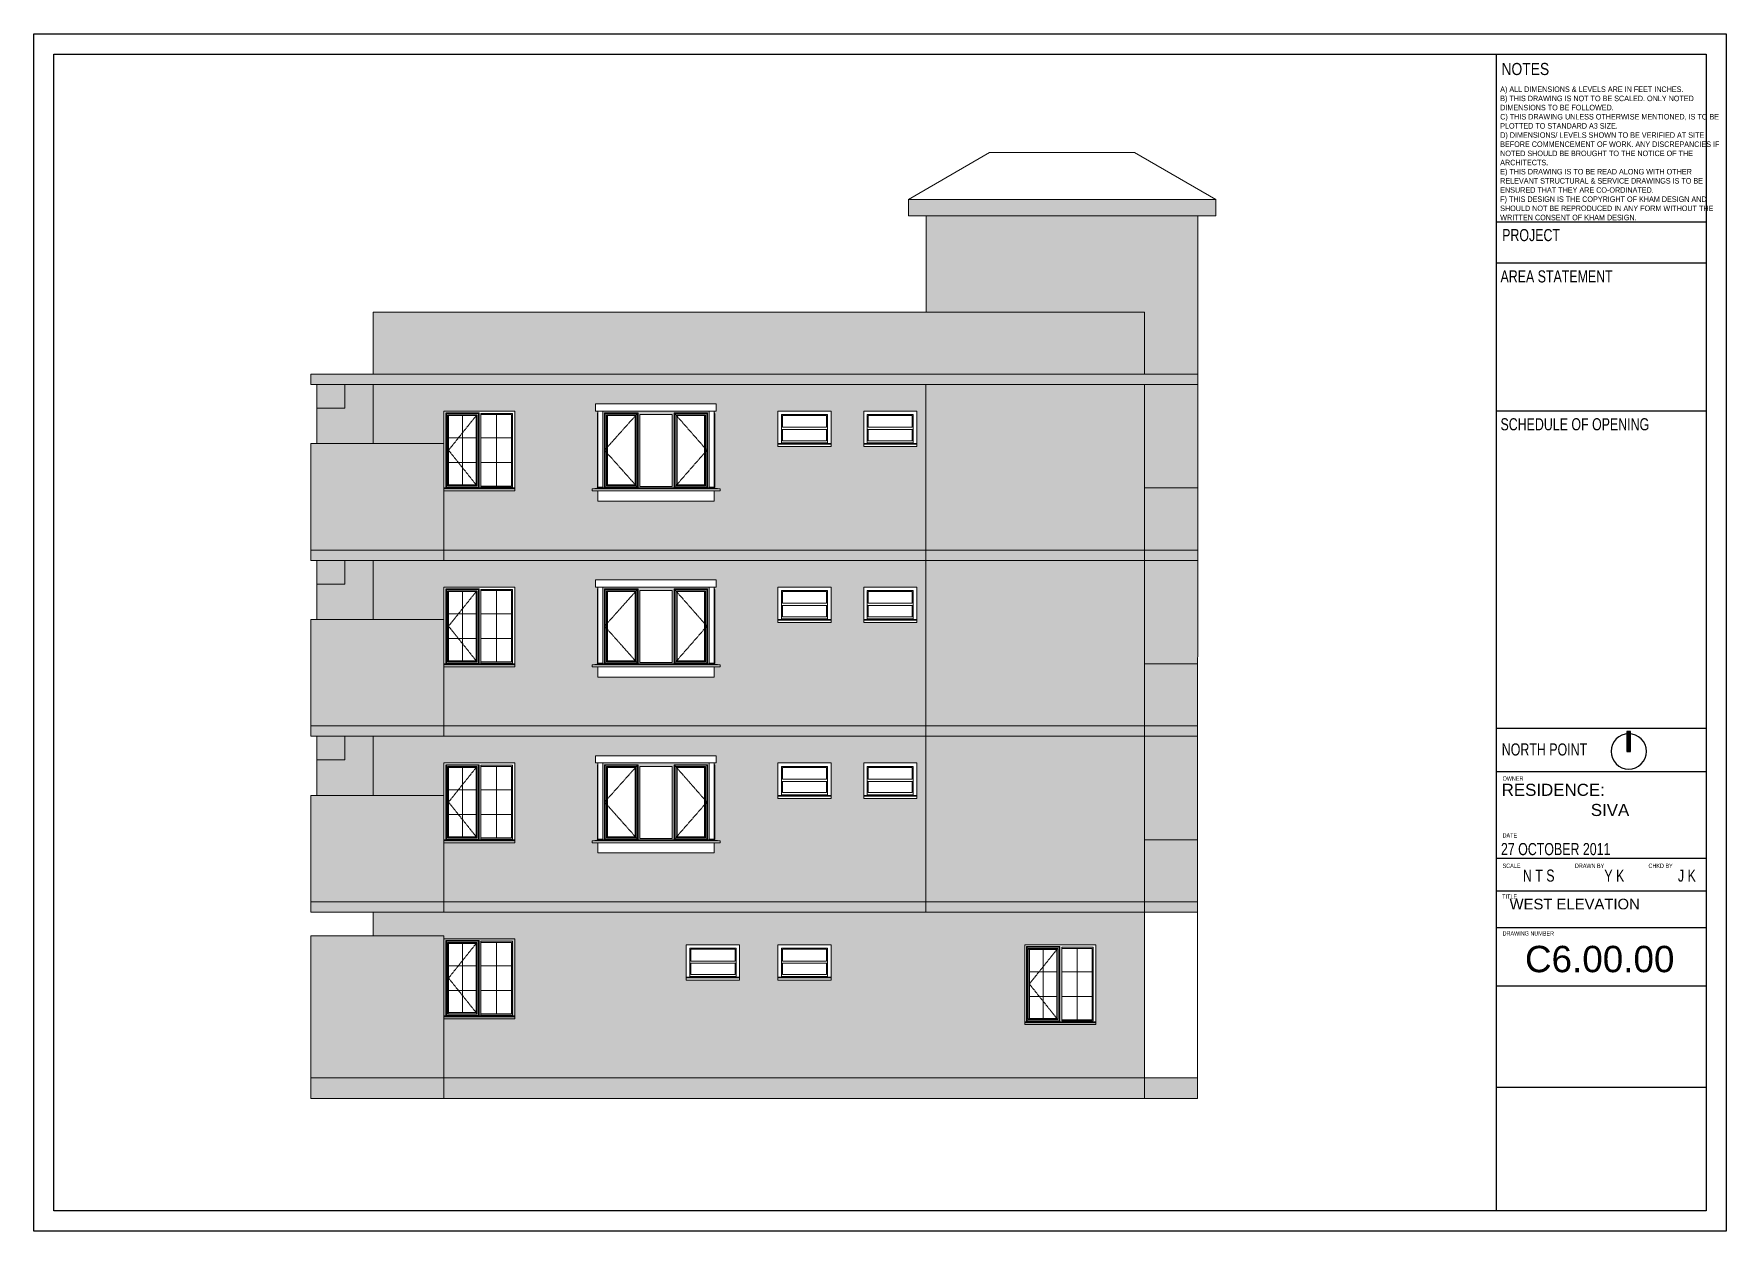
# Model space of a CAD drawing. Header units: inches. Extents: x 13884 to 18519, y 5853 to 8310.
# Drawn here: x 17374 to 18519, y 6676 to 7486 of the extents above; entities that cross this region are included whole.
import ezdxf

# ---------------------------------------------------------------- set-up
doc = ezdxf.new("R2010")
doc.units = ezdxf.units.IN
doc.header["$LTSCALE"] = 0.5
doc.header["$MEASUREMENT"] = 0
doc.linetypes.add('Centre', pattern=[1.25, 0.25, -0.1875, 0.625, -0.1875])
doc.layers.add('A- Template', color=7, linetype='Continuous')
doc.layers.add('Template', color=7, linetype='Continuous')
for name, color, linetype, lineweight in [('A-FLOROTM', 6, 'Continuous', 9), ('A-GLAZIDM', 6, 'Continuous', 9), ('A-ROOFOTM', 4, 'Continuous', 9), ('A-WALL', 2, 'Continuous', 9)]:
    doc.layers.add(name, color=color, linetype=linetype, lineweight=lineweight)
doc.styles.add('alpha', font='swisscl.ttf')
pattern_1 = [(37.5, (0, 0), (-0.1259867, 3.85364754), [0, -3.04, 0, -3.4, 0, -3.25]), (7.5, (0, 0), (3.5395534, 5.6442921), [0, -1.64, 0, -2.74, 0, -1.05]), (327.5, (-2.46, 0), (6.2282837, 0.0113181), [0, -1, 0, -3.6, 0, -4.7]), (317.5, (-2.46, 0), (6.0122532, 1.7553511), [0, -0.5, 0, -2.36, 0, -2.7])]

# ---------------------------------------------------------------- blocks, each defined once
blk = doc.blocks.new('1')
at = {"layer": 'A-GLAZIDM', "color": 7}
for p, q in [((16.4, 468.6), (47.7, 468.6)), ((16.4, 449.5), (16.4, 468.6)), ((47.7, 458.5), (16.4, 458.5)), ((17.1, 468), (17.1, 460)), ((47, 468), (17.1, 468)), ((17.1, 460), (47, 460)), ((17.1, 458.5), (17.1, 450.9)), ((47, 460), (47, 468)), ((47, 450.9), (47, 458.5)), ((47.7, 468.6), (47.7, 449.5)), ((14.1, 449), (50.1, 449)), ((50.1, 449), (14.1, 449)), ((14.1, 448.5), (14.1, 448.8)), ((50.1, 448.8), (14.1, 448.8)), ((14.1, 447), (14.1, 448.5)), ((50.1, 448.5), (14.1, 448.5)), ((50.1, 447), (14.1, 447)), ((47.7, 449.5), (16.4, 449.5)), ((17.1, 450.9), (47, 450.9)), ((50.1, 448.8), (50.1, 448.5)), ((50.1, 448.5), (50.1, 447))]:
    blk.add_line(p, q, dxfattribs=at)
at = {"layer": 'A-WALL', "color": 7}
for p, q in [((14.1, 448.8), (14.1, 471)), ((14.1, 471), (50.1, 471)), ((50.1, 471), (50.1, 448.8))]:
    blk.add_line(p, q, dxfattribs=at)
blk = doc.blocks.new('2')
at = {"layer": 'A-GLAZIDM', "color": 7}
for p, q in [((74.4, 468.6), (105.7, 468.6)), ((74.4, 449.5), (74.4, 468.6)), ((105.7, 458.5), (74.4, 458.5)), ((75.1, 468), (75.1, 460)), ((105, 468), (75.1, 468)), ((75.1, 460), (105, 460)), ((75.1, 458.5), (75.1, 450.9)), ((105, 460), (105, 468)), ((105, 450.9), (105, 458.5)), ((105.7, 468.6), (105.7, 449.5)), ((72.1, 449), (108.1, 449)), ((108.1, 449), (72.1, 449)), ((72.1, 448.5), (72.1, 448.8)), ((108.1, 448.8), (72.1, 448.8)), ((72.1, 447), (72.1, 448.5)), ((108.1, 448.5), (72.1, 448.5)), ((108.1, 447), (72.1, 447)), ((105.7, 449.5), (74.4, 449.5)), ((75.1, 450.9), (105, 450.9)), ((108.1, 448.8), (108.1, 448.5)), ((108.1, 448.5), (108.1, 447))]:
    blk.add_line(p, q, dxfattribs=at)
at = {"layer": 'A-WALL', "color": 7}
for p, q in [((72.1, 448.8), (72.1, 471)), ((72.1, 471), (108.1, 471)), ((108.1, 471), (108.1, 448.8))]:
    blk.add_line(p, q, dxfattribs=at)
blk = doc.blocks.new('3')
at = {"layer": 'A-GLAZIDM', "color": 7}
for p, q in [((182.3, 52.1), (182.3, 102.8)), ((182.7, 102.4), (182.3, 102.8)), ((182.3, 102.8), (204.9, 102.8)), ((182.7, 52.5), (182.7, 102.4)), ((204.5, 102.4), (182.7, 102.4)), ((184.2, 100.9), (183.5, 101.5)), ((183.5, 101.5), (183.5, 53.4)), ((203.6, 101.5), (183.5, 101.5)), ((184.2, 100.9), (184.2, 54.1)), ((202.9, 100.9), (184.2, 100.9)), ((193.6, 54.1), (193.6, 100.9)), ((203.6, 101.5), (202.9, 100.9)), ((202.9, 54.1), (202.9, 100.9)), ((203.6, 53.4), (203.6, 101.5)), ((204.9, 102.8), (204.5, 102.4)), ((204.5, 102.4), (204.5, 52.5)), ((204.9, 102.8), (204.9, 52.1)), ((206.1, 52.5), (206.1, 102.4)), ((206.1, 102.4), (227.5, 102.4)), ((206.1, 101.6), (206.1, 102.4)), ((227.5, 102.4), (206.1, 102.4)), ((226.7, 101.6), (206.1, 101.6)), ((216.6, 53.3), (216.6, 101.6)), ((226.7, 101.6), (226.7, 53.3)), ((227.5, 102.4), (227.5, 52.5)), ((227.5, 52.5), (227.5, 102.4)), ((184.2, 85.8), (202.9, 85.8)), ((206.1, 85.8), (226.7, 85.8)), ((184.2, 69.1), (202.9, 69.1)), ((206.1, 69.1), (226.7, 69.1)), ((181.1, 52), (229.1, 52)), ((229.1, 52), (181.1, 52)), ((229.1, 51.8), (181.1, 51.8)), ((181.1, 51.3), (181.1, 51.6)), ((181.1, 50), (181.1, 51.3)), ((229.1, 51.3), (181.1, 51.3)), ((229.1, 50), (181.1, 50)), ((182.7, 52.5), (182.3, 52.1)), ((204.9, 52.1), (182.3, 52.1)), ((204.5, 52.5), (182.7, 52.5)), ((184.2, 54.1), (183.5, 53.4)), ((183.5, 53.4), (203.6, 53.4)), ((184.2, 54.1), (202.9, 54.1)), ((202.9, 54.1), (203.6, 53.4)), ((204.5, 52.5), (204.9, 52.1)), ((226.7, 53.3), (206.1, 53.3)), ((206.1, 53.3), (206.1, 52.5)), ((227.5, 52.5), (206.1, 52.5)), ((206.1, 52.5), (227.5, 52.5)), ((229.1, 51.6), (229.1, 51.3)), ((229.1, 51.3), (229.1, 50))]:
    blk.add_line(p, q, dxfattribs=at)
at = {"layer": 'A-GLAZIDM', "color": 7, "linetype": 'Centre'}
for p in [(202.9, 100.9), (202.9, 54.1)]:
    blk.add_line(p, (184.2, 77.5), dxfattribs=at)
at = {"layer": 'A-WALL', "color": 7}
for p, q in [((181.1, 51.6), (181.1, 104)), ((181.1, 104), (229.1, 104)), ((229.1, 104), (229.1, 51.6))]:
    blk.add_line(p, q, dxfattribs=at)
blk = doc.blocks.new('WINDOW')
at = {"layer": 'A-GLAZIDM', "color": 7}
for p, q in [((-5122.5, 469.9), (-5040.8, 469.9)), ((-5122.5, 469.9), (-5122.5, 465)), ((-5040.8, 465), (-5040.8, 469.9)), ((-5040.8, 465), (-5122.5, 465)), ((-5121.1, 463.8), (-5121.3, 463.4)), ((-5121.3, 463.4), (-5121.3, 413.5)), ((-5121.1, 463.8), (-5121.1, 413.1)), ((-5120.9, 463.8), (-5121.1, 463.8)), ((-5120.9, 465), (-5120.9, 413.5)), ((-5117.6, 465), (-5117.6, 413.5)), ((-5117.6, 413.5), (-5117.6, 465)), ((-5093.8, 463.8), (-5116.4, 463.8)), ((-5116.4, 463.8), (-5116, 463.4)), ((-5116.4, 463.8), (-5116.4, 413.1)), ((-5116, 463.4), (-5094.2, 463.4)), ((-5116, 413.5), (-5116, 463.4)), ((-5095.1, 462.5), (-5115.2, 462.5)), ((-5115.2, 462.5), (-5114.5, 461.9)), ((-5115.2, 462.5), (-5115.2, 414.4)), ((-5114.5, 461.9), (-5095.8, 461.9)), ((-5114.5, 415.1), (-5114.5, 461.9)), ((-5095.1, 462.5), (-5095.8, 461.9)), ((-5095.8, 461.9), (-5095.8, 415.1)), ((-5095.1, 414.4), (-5095.1, 462.5)), ((-5093.8, 463.8), (-5094.2, 463.4)), ((-5094.2, 463.4), (-5094.2, 413.5)), ((-5093.8, 413.1), (-5093.8, 463.8)), ((-5092.6, 414), (-5092.6, 462.6)), ((-5092.6, 462.6), (-5070.6, 462.6)), ((-5070.6, 462.6), (-5070.6, 414)), ((-5069.4, 413.1), (-5069.4, 463.8)), ((-5069, 463.4), (-5069.4, 463.8)), ((-5069.4, 463.8), (-5046.8, 463.8)), ((-5069, 413.5), (-5069, 463.4)), ((-5047.2, 463.4), (-5069, 463.4)), ((-5067.4, 461.9), (-5068.1, 462.5)), ((-5068.1, 462.5), (-5068.1, 414.4)), ((-5048.1, 462.5), (-5068.1, 462.5)), ((-5067.4, 461.9), (-5067.4, 415.1)), ((-5048.8, 461.9), (-5067.4, 461.9)), ((-5048.1, 462.5), (-5048.8, 461.9)), ((-5048.8, 415.1), (-5048.8, 461.9)), ((-5048.1, 414.4), (-5048.1, 462.5)), ((-5046.8, 463.8), (-5047.2, 463.4)), ((-5047.2, 463.4), (-5047.2, 413.5)), ((-5046.8, 463.8), (-5046.8, 413.1)), ((-5045.6, 413.5), (-5045.6, 465)), ((-5045.6, 413.5), (-5045.6, 465)), ((-5042.3, 465), (-5042.3, 413.5)), ((-5042.1, 463.8), (-5042.3, 463.8)), ((-5042.1, 413.1), (-5042.1, 463.8)), ((-5041.9, 463.4), (-5042.1, 463.8)), ((-5041.9, 413.5), (-5041.9, 463.4)), ((-5121.5, 412.8), (-5124.9, 412.3)), ((-5124.9, 412.3), (-5038.3, 412.3)), ((-5124.9, 412.3), (-5124.9, 411)), ((-5120.9, 413), (-5121.5, 413)), ((-5121.5, 413), (-5041.8, 413)), ((-5121.5, 413), (-5121.5, 412.8)), ((-5121.5, 412.8), (-5041.8, 412.8)), ((-5121.3, 413.5), (-5121.1, 413.1)), ((-5121.1, 413.1), (-5120.9, 413.1)), ((-5120.9, 413.5), (-5117.6, 413.5)), ((-5120.9, 413.5), (-5120.9, 413)), ((-5117.6, 413.5), (-5120.9, 413.5)), ((-5120.9, 413), (-5042.3, 413)), ((-5116.4, 413.1), (-5116, 413.5)), ((-5116.4, 413.1), (-5093.8, 413.1)), ((-5094.2, 413.5), (-5116, 413.5)), ((-5115.2, 414.4), (-5114.5, 415.1)), ((-5095.1, 414.4), (-5115.2, 414.4)), ((-5095.8, 415.1), (-5114.5, 415.1)), ((-5095.8, 415.1), (-5095.1, 414.4)), ((-5094.2, 413.5), (-5093.8, 413.1)), ((-5070.6, 414), (-5092.6, 414)), ((-5069, 413.5), (-5069.4, 413.1)), ((-5046.8, 413.1), (-5069.4, 413.1)), ((-5047.2, 413.5), (-5069, 413.5)), ((-5067.4, 415.1), (-5068.1, 414.4)), ((-5068.1, 414.4), (-5048.1, 414.4)), ((-5067.4, 415.1), (-5048.8, 415.1)), ((-5048.8, 415.1), (-5048.1, 414.4)), ((-5047.2, 413.5), (-5046.8, 413.1)), ((-5045.6, 413.5), (-5042.3, 413.5)), ((-5042.3, 413.5), (-5045.6, 413.5)), ((-5042.3, 413.5), (-5042.3, 413)), ((-5042.1, 413.1), (-5042.3, 413.1)), ((-5042.3, 413), (-5041.8, 413)), ((-5041.9, 413.5), (-5042.1, 413.1)), ((-5041.8, 413), (-5041.8, 412.8)), ((-5041.8, 412.8), (-5038.3, 412.3)), ((-5038.3, 412.3), (-5038.3, 411)), ((-5038.3, 411), (-5124.9, 411)), ((-5120.9, 411), (-5120.9, 404.1)), ((-5042.3, 404.1), (-5120.9, 404.1)), ((-5042.3, 404.1), (-5042.3, 411))]:
    blk.add_line(p, q, dxfattribs=at)
at = {"layer": 'A-GLAZIDM', "color": 7, "linetype": 'Centre'}
for p, q in [((-5093.8, 463.8), (-5116.4, 438.5)), ((-5069.4, 463.8), (-5047.2, 438.5)), ((-5116.4, 438.5), (-5093.8, 413.1)), ((-5047.2, 438.5), (-5069.4, 413.1))]:
    blk.add_line(p, q, dxfattribs=at)
blk = doc.blocks.new('WINDOW2')
at = {"layer": 'A-GLAZIDM', "color": 7}
for p, q in [((-5223.9, 413.1), (-5223.9, 463.8)), ((-5223.5, 463.4), (-5223.9, 463.8)), ((-5223.9, 463.8), (-5201.3, 463.8)), ((-5223.5, 413.5), (-5223.5, 463.4)), ((-5201.7, 463.4), (-5223.5, 463.4)), ((-5222, 461.9), (-5222.7, 462.5)), ((-5222.7, 462.5), (-5222.7, 414.4)), ((-5202.6, 462.5), (-5222.7, 462.5)), ((-5222, 461.9), (-5222, 415.1)), ((-5203.3, 461.9), (-5222, 461.9)), ((-5212.6, 415.1), (-5212.6, 461.9)), ((-5202.6, 462.5), (-5203.3, 461.9)), ((-5203.3, 415.1), (-5203.3, 461.9)), ((-5202.6, 414.4), (-5202.6, 462.5)), ((-5201.3, 463.8), (-5201.7, 463.4)), ((-5201.7, 463.4), (-5201.7, 413.5)), ((-5201.3, 463.8), (-5201.3, 413.1)), ((-5200.1, 413.5), (-5200.1, 463.4)), ((-5200.1, 463.4), (-5178.7, 463.4)), ((-5200.1, 462.6), (-5200.1, 463.4)), ((-5178.7, 463.4), (-5200.1, 463.4)), ((-5179.5, 462.6), (-5200.1, 462.6)), ((-5189.6, 414.3), (-5189.6, 462.6)), ((-5179.5, 462.6), (-5179.5, 414.3)), ((-5178.7, 463.4), (-5178.7, 413.5)), ((-5178.7, 413.5), (-5178.7, 463.4)), ((-5222, 446.8), (-5203.3, 446.8)), ((-5200.1, 446.8), (-5179.5, 446.8)), ((-5222, 430.1), (-5203.3, 430.1)), ((-5200.1, 430.1), (-5179.5, 430.1)), ((-5225.1, 413), (-5177.1, 413)), ((-5177.1, 413), (-5225.1, 413)), ((-5177.1, 412.8), (-5225.1, 412.8)), ((-5177.1, 412.3), (-5225.1, 412.3)), ((-5223.5, 413.5), (-5223.9, 413.1)), ((-5201.3, 413.1), (-5223.9, 413.1)), ((-5201.7, 413.5), (-5223.5, 413.5)), ((-5222, 415.1), (-5222.7, 414.4)), ((-5222.7, 414.4), (-5202.6, 414.4)), ((-5222, 415.1), (-5203.3, 415.1)), ((-5203.3, 415.1), (-5202.6, 414.4)), ((-5201.7, 413.5), (-5201.3, 413.1)), ((-5179.5, 414.3), (-5200.1, 414.3)), ((-5200.1, 414.3), (-5200.1, 413.5)), ((-5178.7, 413.5), (-5200.1, 413.5)), ((-5200.1, 413.5), (-5178.7, 413.5)), ((-5177.1, 412.6), (-5177.1, 412.3)), ((-5177.1, 412.3), (-5177.1, 411)), ((-5177.1, 411), (-5225.1, 411))]:
    blk.add_line(p, q, dxfattribs=at)
at = {"layer": 'A-GLAZIDM', "color": 7, "linetype": 'Centre'}
for p in [(-5203.3, 461.9), (-5203.3, 415.1)]:
    blk.add_line(p, (-5222, 438.5), dxfattribs=at)
at = {"layer": 'A-WALL', "color": 7}
for p, q in [((-5225.1, 465), (-5177.1, 465)), ((-5177.1, 465), (-5177.1, 412.6))]:
    blk.add_line(p, q, dxfattribs=at)
blk = doc.blocks.new('A3 Paper')
at = {"layer": 'Template', "color": 116}
for points in [[(44545, -27531), (69442, -27531), (69442, -45138), (44545, -45138)], [(69146, -44841), (44841, -44841), (44841, -27828), (69146, -27828)]]:
    blk.add_lwpolyline(points, close=True, dxfattribs=at)
blk = doc.blocks.new('North Point')
at = {"layer": 'A- Template'}
blk.add_lwpolyline([(-0.1, 1.6), (18.2, 1.6), (18.2, -1.8), (-0.1, -1.8)], close=True, dxfattribs=at)
blk.add_circle((0, 0), 16.1, dxfattribs=at)
blk.add_solid([(-0.1, 1.6), (18.2, 1.6), (-0.1, -1.8), (18.2, -1.8)], dxfattribs=at)

msp = doc.modelspace()

# ---------------------------------------------------------------- hatches: boundary and pattern name
h = msp.add_hatch(color=250)
h.dxf.hatch_style = 1
h.paths.add_polyline_path([(18173.43514, 7374.18266), (17965.43514, 7374.18266), (17965.43514, 7362.9984), (18173.43514, 7362.9984)])
h.paths.add_polyline_path([(18125.18514, 7297.9984), (17603.18514, 7297.9984), (17603.18514, 7255.9984), (18125.18514, 7255.9984)])
h = msp.add_hatch()
h.set_pattern_fill('AR-SAND', color=250, scale=2)
h.set_pattern_definition(pattern_1)
h.paths.add_polyline_path([(18161.43183, 7362.9984), (17977.43514, 7362.9984), (17977.43514, 7297.9984), (18125.18514, 7297.9984), (18125.18514, 7255.9984), (18161.38762, 7255.9984)])
h = msp.add_hatch(color=250)
h.dxf.hatch_style = 1
h.paths.add_polyline_path([(18161.38762, 7255.9984), (17561.18514, 7255.9984), (17561.18514, 7248.9984), (18161.38473, 7248.9984)])
h.paths.add_polyline_path([(17584.18514, 7248.9984), (17565.18514, 7248.9984), (17565.18514, 7232.9984), (17584.18514, 7232.9984)])
h.paths.add_polyline_path([(17651.18514, 7208.9984), (17561.18514, 7208.9984), (17561.18514, 7136.9984), (17651.18514, 7136.9984)])
h.paths.add_polyline_path([(18161.3558, 7178.9984), (18125.18514, 7178.9984), (18125.18514, 7136.9984), (18161.33845, 7136.9984)])
h = msp.add_hatch()
h.set_pattern_fill('AR-SAND', color=250, scale=2)
h.set_pattern_definition(pattern_1)
h.paths.add_polyline_path([(17603.18514, 7248.9984), (17584.18514, 7248.9984), (17584.18514, 7232.9984), (17565.18514, 7232.9984), (17565.18514, 7208.9984), (17603.18514, 7208.9984)])
h.paths.add_polyline_path([(17651.18514, 7230.9984), (17699.18514, 7230.9984), (17699.18514, 7178.55216), (17699.18514, 7178.32945), (17699.18514, 7176.9984), (17651.18514, 7176.9984), (17651.18514, 7136.9984), (17977.18514, 7136.9984), (17977.18514, 7248.9984), (17603.18514, 7248.9984), (17603.18514, 7208.9984), (17651.18514, 7208.9984)])
h.paths.add_polyline_path([(17833.95286, 7179.00627), (17834.12972, 7178.9908), (17834.13801, 7179.00627)], flags=16)
h.paths.add_polyline_path([(17782.0637, 7229.3412), (17782.0637, 7179.56111), (17782.48829, 7179.08501), (17782.48829, 7229.81729)], flags=16)
h.paths.add_polyline_path([(17754.82687, 7178.76001), (17755.19012, 7178.76001), (17755.19012, 7178.98638), (17754.82687, 7178.9546)], flags=16)
h.paths.add_polyline_path([(17753.84262, 7230.9984), (17753.84262, 7235.91966), (17835.52766, 7235.91966), (17835.52766, 7230.9984), (17833.95286, 7230.9984), (17833.95286, 7179.47871), (17830.68514, 7179.47871), (17830.68514, 7230.9984), (17758.68514, 7230.9984), (17758.68514, 7179.47871), (17758.68514, 7179.47871), (17755.41742, 7179.47871), (17755.41742, 7179.08501), (17755.19012, 7179.08501), (17754.96282, 7179.5096), (17754.96282, 7229.3927), (17755.19012, 7229.81729), (17755.41742, 7229.81729), (17755.41742, 7230.9984)], flags=16)
h.paths.add_polyline_path([(17751.38199, 7178.32945), (17837.98829, 7178.32945), (17837.98829, 7176.9984), (17833.95286, 7176.9984), (17833.95286, 7170.10863), (17755.41742, 7170.10863), (17755.41742, 7176.9984), (17751.38199, 7176.9984)], flags=16)
h.paths.add_polyline_path([(17759.86624, 7229.81729), (17782.48829, 7229.81729), (17782.0637, 7229.3927), (17760.29083, 7229.3927), (17760.29083, 7179.5096), (17782.0637, 7179.5096), (17782.48829, 7179.08501), (17759.86624, 7179.08501)], flags=16)
h.paths.add_polyline_path([(17761.14791, 7228.53563), (17781.20663, 7228.53563), (17781.20663, 7180.36667), (17761.14791, 7180.36667)], flags=16)
h.paths.add_polyline_path([(17761.83475, 7227.84879), (17780.51979, 7227.84879), (17780.51979, 7181.05351), (17761.83475, 7181.05351)], flags=0)
h.paths.add_polyline_path([(17783.66939, 7228.63619), (17805.70089, 7228.63619), (17805.70089, 7179.95115), (17783.66939, 7179.95115)], flags=16)
h.paths.add_polyline_path([(17806.88199, 7229.81729), (17829.50404, 7229.81729), (17829.50404, 7179.08501), (17806.88199, 7179.08501)], flags=16)
h.paths.add_polyline_path([(17806.88199, 7229.81729), (17807.25418, 7229.3927), (17807.30658, 7229.3927)], flags=16)
h.paths.add_polyline_path([(17808.16365, 7180.54714), (17808.16365, 7228.53563), (17828.22238, 7228.53563), (17828.22238, 7203.43021), (17829.07945, 7204.40796), (17829.07945, 7179.5096), (17807.30658, 7179.5096), (17806.88199, 7179.08501)], flags=16)
h.paths.add_polyline_path([(17808.85049, 7227.84879), (17827.53553, 7227.84879), (17827.53553, 7181.05351), (17828.22238, 7180.36667), (17808.16365, 7180.36667), (17808.85049, 7181.05351)], flags=16)
h.paths.add_polyline_path([(17877.18514, 7230.9984), (17913.18514, 7230.9984), (17913.18514, 7208.77783), (17913.18514, 7206.9984), (17877.18514, 7206.9984), (17877.18514, 7208.5477), (17877.18514, 7208.77783)], flags=16)
h.paths.add_polyline_path([(17877.18514, 7209.00627), (17913.18514, 7209.00627), (17913.18514, 7208.97757), (17913.18514, 7208.83127), (17877.18514, 7208.83127)], flags=0)
h.paths.add_polyline_path([(17879.54735, 7228.63619), (17910.82294, 7228.63619), (17910.82294, 7209.47871), (17879.54735, 7209.47871)], flags=0)
h.paths.add_polyline_path([(17910.15085, 7218.50627), (17910.15085, 7210.9382), (17880.21943, 7210.9382), (17880.21943, 7218.50627)], flags=0)
h.paths.add_polyline_path([(17880.21943, 7219.96576), (17880.21943, 7227.9641), (17910.15085, 7227.9641), (17910.15085, 7219.96576)], flags=0)
h.paths.add_polyline_path([(17935.18514, 7230.9984), (17971.18514, 7230.9984), (17971.18514, 7208.77783), (17971.18514, 7206.9984), (17935.18514, 7206.9984), (17935.18514, 7208.5477), (17935.18514, 7208.77783)], flags=16)
h.paths.add_polyline_path([(17935.18514, 7209.00627), (17971.18514, 7209.00627), (17971.18514, 7208.97757), (17971.18514, 7208.83127), (17935.18514, 7208.83127)], flags=0)
h.paths.add_polyline_path([(17937.54735, 7228.63619), (17968.82294, 7228.63619), (17968.82294, 7209.47871), (17937.54735, 7209.47871)], flags=0)
h.paths.add_polyline_path([(17968.15085, 7218.50627), (17968.15085, 7210.9382), (17938.21943, 7210.9382), (17938.21943, 7218.50627)], flags=0)
h.paths.add_polyline_path([(17938.21943, 7219.96576), (17938.21943, 7227.9641), (17968.15085, 7227.9641), (17968.15085, 7219.96576)], flags=0)
h.paths.add_polyline_path([(18125.18514, 7248.9984), (17977.18514, 7248.9984), (17977.18514, 7136.9984), (18125.18514, 7136.9984)])
h.paths.add_polyline_path([(18161.38473, 7248.9984), (18125.18514, 7248.9984), (18125.18514, 7178.9984), (18161.3558, 7178.9984)])
h = msp.add_hatch(color=250)
h.dxf.hatch_style = 1
h.paths.add_polyline_path([(18161.38762, 7136.9984), (17561.18514, 7136.9984), (17561.18514, 7129.9984), (18161.38473, 7129.9984)])
h.paths.add_polyline_path([(17584.18514, 7129.9984), (17565.18514, 7129.9984), (17565.18514, 7113.9984), (17584.18514, 7113.9984)])
h.paths.add_polyline_path([(17651.18514, 7089.9984), (17561.18514, 7089.9984), (17561.18514, 7017.9984), (17651.18514, 7017.9984)])
h.paths.add_polyline_path([(18161.3558, 7059.9984), (18125.18514, 7059.9984), (18125.18514, 7017.9984), (18161.33845, 7017.9984)])
h = msp.add_hatch()
h.set_pattern_fill('AR-SAND', color=250, scale=2)
h.set_pattern_definition(pattern_1)
h.paths.add_polyline_path([(17603.18514, 7129.9984), (17584.18514, 7129.9984), (17584.18514, 7113.9984), (17565.18514, 7113.9984), (17565.18514, 7089.9984), (17603.18514, 7089.9984)])
h.paths.add_polyline_path([(17651.18514, 7111.9984), (17699.18514, 7111.9984), (17699.18514, 7059.55216), (17699.18514, 7059.32945), (17699.18514, 7057.9984), (17651.18514, 7057.9984), (17651.18514, 7017.9984), (17977.18514, 7017.9984), (17977.18514, 7129.9984), (17603.18514, 7129.9984), (17603.18514, 7089.9984), (17651.18514, 7089.9984)])
h.paths.add_polyline_path([(17833.95286, 7060.00627), (17834.12972, 7059.9908), (17834.13801, 7060.00627)], flags=16)
h.paths.add_polyline_path([(17782.0637, 7110.3412), (17782.0637, 7060.56111), (17782.48829, 7060.08501), (17782.48829, 7110.81729)], flags=16)
h.paths.add_polyline_path([(17754.82687, 7059.76001), (17755.19012, 7059.76001), (17755.19012, 7059.98638), (17754.82687, 7059.9546)], flags=16)
h.paths.add_polyline_path([(17753.84262, 7111.9984), (17753.84262, 7116.91966), (17835.52766, 7116.91966), (17835.52766, 7111.9984), (17833.95286, 7111.9984), (17833.95286, 7060.47871), (17830.68514, 7060.47871), (17830.68514, 7111.9984), (17758.68514, 7111.9984), (17758.68514, 7060.47871), (17758.68514, 7060.47871), (17755.41742, 7060.47871), (17755.41742, 7060.08501), (17755.19012, 7060.08501), (17754.96282, 7060.5096), (17754.96282, 7110.3927), (17755.19012, 7110.81729), (17755.41742, 7110.81729), (17755.41742, 7111.9984)], flags=16)
h.paths.add_polyline_path([(17751.38199, 7059.32945), (17837.98829, 7059.32945), (17837.98829, 7057.9984), (17833.95286, 7057.9984), (17833.95286, 7051.10863), (17755.41742, 7051.10863), (17755.41742, 7057.9984), (17751.38199, 7057.9984)], flags=16)
h.paths.add_polyline_path([(17759.86624, 7110.81729), (17782.48829, 7110.81729), (17782.0637, 7110.3927), (17760.29083, 7110.3927), (17760.29083, 7060.5096), (17782.0637, 7060.5096), (17782.48829, 7060.08501), (17759.86624, 7060.08501)], flags=16)
h.paths.add_polyline_path([(17761.14791, 7109.53563), (17781.20663, 7109.53563), (17781.20663, 7061.36667), (17761.14791, 7061.36667)], flags=16)
h.paths.add_polyline_path([(17761.83475, 7108.84879), (17780.51979, 7108.84879), (17780.51979, 7062.05351), (17761.83475, 7062.05351)], flags=0)
h.paths.add_polyline_path([(17783.66939, 7109.63619), (17805.70089, 7109.63619), (17805.70089, 7060.95115), (17783.66939, 7060.95115)], flags=16)
h.paths.add_polyline_path([(17806.88199, 7110.81729), (17829.50404, 7110.81729), (17829.50404, 7060.08501), (17806.88199, 7060.08501)], flags=16)
h.paths.add_polyline_path([(17806.88199, 7110.81729), (17807.25418, 7110.3927), (17807.30658, 7110.3927)], flags=16)
h.paths.add_polyline_path([(17808.16365, 7061.54714), (17808.16365, 7109.53563), (17828.22238, 7109.53563), (17828.22238, 7084.43021), (17829.07945, 7085.40796), (17829.07945, 7060.5096), (17807.30658, 7060.5096), (17806.88199, 7060.08501)], flags=16)
h.paths.add_polyline_path([(17808.85049, 7108.84879), (17827.53553, 7108.84879), (17827.53553, 7062.05351), (17828.22238, 7061.36667), (17808.16365, 7061.36667), (17808.85049, 7062.05351)], flags=16)
h.paths.add_polyline_path([(17877.18514, 7111.9984), (17913.18514, 7111.9984), (17913.18514, 7089.77783), (17913.18514, 7087.9984), (17877.18514, 7087.9984), (17877.18514, 7089.5477), (17877.18514, 7089.77783)], flags=16)
h.paths.add_polyline_path([(17877.18514, 7090.00627), (17913.18514, 7090.00627), (17913.18514, 7089.97757), (17913.18514, 7089.83127), (17877.18514, 7089.83127)], flags=0)
h.paths.add_polyline_path([(17879.54735, 7109.63619), (17910.82294, 7109.63619), (17910.82294, 7090.47871), (17879.54735, 7090.47871)], flags=0)
h.paths.add_polyline_path([(17910.15085, 7099.50627), (17910.15085, 7091.9382), (17880.21943, 7091.9382), (17880.21943, 7099.50627)], flags=0)
h.paths.add_polyline_path([(17880.21943, 7100.96576), (17880.21943, 7108.9641), (17910.15085, 7108.9641), (17910.15085, 7100.96576)], flags=0)
h.paths.add_polyline_path([(17935.18514, 7111.9984), (17971.18514, 7111.9984), (17971.18514, 7089.77783), (17971.18514, 7087.9984), (17935.18514, 7087.9984), (17935.18514, 7089.5477), (17935.18514, 7089.77783)], flags=16)
h.paths.add_polyline_path([(17935.18514, 7090.00627), (17971.18514, 7090.00627), (17971.18514, 7089.97757), (17971.18514, 7089.83127), (17935.18514, 7089.83127)], flags=0)
h.paths.add_polyline_path([(17937.54735, 7109.63619), (17968.82294, 7109.63619), (17968.82294, 7090.47871), (17937.54735, 7090.47871)], flags=0)
h.paths.add_polyline_path([(17968.15085, 7099.50627), (17968.15085, 7091.9382), (17938.21943, 7091.9382), (17938.21943, 7099.50627)], flags=0)
h.paths.add_polyline_path([(17938.21943, 7100.96576), (17938.21943, 7108.9641), (17968.15085, 7108.9641), (17968.15085, 7100.96576)], flags=0)
h.paths.add_polyline_path([(18125.18514, 7129.9984), (17977.18514, 7129.9984), (17977.18514, 7017.9984), (18125.18514, 7017.9984)])
h.paths.add_polyline_path([(18161.38473, 7129.9984), (18125.18514, 7129.9984), (18125.18514, 7059.9984), (18161.3558, 7059.9984)])
h = msp.add_hatch(color=250)
h.dxf.hatch_style = 1
h.paths.add_polyline_path([(18161.38762, 7017.9984), (17561.18514, 7017.9984), (17561.18514, 7010.9984), (18161.38473, 7010.9984)])
h.paths.add_polyline_path([(17584.18514, 7010.9984), (17565.18514, 7010.9984), (17565.18514, 6994.9984), (17584.18514, 6994.9984)])
h.paths.add_polyline_path([(17651.18514, 6970.9984), (17561.18514, 6970.9984), (17561.18514, 6898.9984), (17651.18514, 6898.9984)])
h.paths.add_polyline_path([(18161.3558, 6940.9984), (18125.18514, 6940.9984), (18125.18514, 6898.9984), (18161.33845, 6898.9984)])
h = msp.add_hatch()
h.set_pattern_fill('AR-SAND', color=250, scale=2)
h.set_pattern_definition(pattern_1)
h.paths.add_polyline_path([(17603.18514, 7010.9984), (17584.18514, 7010.9984), (17584.18514, 6994.9984), (17565.18514, 6994.9984), (17565.18514, 6970.9984), (17603.18514, 6970.9984)])
h.paths.add_polyline_path([(17651.18514, 6992.9984), (17699.18514, 6992.9984), (17699.18514, 6940.55216), (17699.18514, 6940.32945), (17699.18514, 6938.9984), (17651.18514, 6938.9984), (17651.18514, 6898.9984), (17977.18514, 6898.9984), (17977.18514, 7010.9984), (17603.18514, 7010.9984), (17603.18514, 6970.9984), (17651.18514, 6970.9984)])
h.paths.add_polyline_path([(17833.95286, 6941.00627), (17834.12972, 6940.9908), (17834.13801, 6941.00627)], flags=16)
h.paths.add_polyline_path([(17782.0637, 6991.3412), (17782.0637, 6941.56111), (17782.48829, 6941.08501), (17782.48829, 6991.81729)], flags=16)
h.paths.add_polyline_path([(17754.82687, 6940.76001), (17755.19012, 6940.76001), (17755.19012, 6940.98638), (17754.82687, 6940.9546)], flags=16)
h.paths.add_polyline_path([(17753.84262, 6992.9984), (17753.84262, 6997.91966), (17835.52766, 6997.91966), (17835.52766, 6992.9984), (17833.95286, 6992.9984), (17833.95286, 6941.47871), (17830.68514, 6941.47871), (17830.68514, 6992.9984), (17758.68514, 6992.9984), (17758.68514, 6941.47871), (17758.68514, 6941.47871), (17755.41742, 6941.47871), (17755.41742, 6941.08501), (17755.19012, 6941.08501), (17754.96282, 6941.5096), (17754.96282, 6991.3927), (17755.19012, 6991.81729), (17755.41742, 6991.81729), (17755.41742, 6992.9984)], flags=16)
h.paths.add_polyline_path([(17751.38199, 6940.32945), (17837.98829, 6940.32945), (17837.98829, 6938.9984), (17833.95286, 6938.9984), (17833.95286, 6932.10863), (17755.41742, 6932.10863), (17755.41742, 6938.9984), (17751.38199, 6938.9984)], flags=16)
h.paths.add_polyline_path([(17759.86624, 6991.81729), (17782.48829, 6991.81729), (17782.0637, 6991.3927), (17760.29083, 6991.3927), (17760.29083, 6941.5096), (17782.0637, 6941.5096), (17782.48829, 6941.08501), (17759.86624, 6941.08501)], flags=16)
h.paths.add_polyline_path([(17761.14791, 6990.53563), (17781.20663, 6990.53563), (17781.20663, 6942.36667), (17761.14791, 6942.36667)], flags=16)
h.paths.add_polyline_path([(17761.83475, 6989.84879), (17780.51979, 6989.84879), (17780.51979, 6943.05351), (17761.83475, 6943.05351)], flags=0)
h.paths.add_polyline_path([(17783.66939, 6990.63619), (17805.70089, 6990.63619), (17805.70089, 6941.95115), (17783.66939, 6941.95115)], flags=16)
h.paths.add_polyline_path([(17806.88199, 6991.81729), (17829.50404, 6991.81729), (17829.50404, 6941.08501), (17806.88199, 6941.08501)], flags=16)
h.paths.add_polyline_path([(17806.88199, 6991.81729), (17807.25418, 6991.3927), (17807.30658, 6991.3927)], flags=16)
h.paths.add_polyline_path([(17808.16365, 6942.54714), (17808.16365, 6990.53563), (17828.22238, 6990.53563), (17828.22238, 6965.43021), (17829.07945, 6966.40796), (17829.07945, 6941.5096), (17807.30658, 6941.5096), (17806.88199, 6941.08501)], flags=16)
h.paths.add_polyline_path([(17808.85049, 6989.84879), (17827.53553, 6989.84879), (17827.53553, 6943.05351), (17828.22238, 6942.36667), (17808.16365, 6942.36667), (17808.85049, 6943.05351)], flags=16)
h.paths.add_polyline_path([(17877.18514, 6992.9984), (17913.18514, 6992.9984), (17913.18514, 6970.77783), (17913.18514, 6968.9984), (17877.18514, 6968.9984), (17877.18514, 6970.5477), (17877.18514, 6970.77783)], flags=16)
h.paths.add_polyline_path([(17877.18514, 6971.00627), (17913.18514, 6971.00627), (17913.18514, 6970.97757), (17913.18514, 6970.83127), (17877.18514, 6970.83127)], flags=0)
h.paths.add_polyline_path([(17879.54735, 6990.63619), (17910.82294, 6990.63619), (17910.82294, 6971.47871), (17879.54735, 6971.47871)], flags=0)
h.paths.add_polyline_path([(17910.15085, 6980.50627), (17910.15085, 6972.9382), (17880.21943, 6972.9382), (17880.21943, 6980.50627)], flags=0)
h.paths.add_polyline_path([(17880.21943, 6981.96576), (17880.21943, 6989.9641), (17910.15085, 6989.9641), (17910.15085, 6981.96576)], flags=0)
h.paths.add_polyline_path([(17935.18514, 6992.9984), (17971.18514, 6992.9984), (17971.18514, 6970.77783), (17971.18514, 6968.9984), (17935.18514, 6968.9984), (17935.18514, 6970.5477), (17935.18514, 6970.77783)], flags=16)
h.paths.add_polyline_path([(17935.18514, 6971.00627), (17971.18514, 6971.00627), (17971.18514, 6970.97757), (17971.18514, 6970.83127), (17935.18514, 6970.83127)], flags=0)
h.paths.add_polyline_path([(17937.54735, 6990.63619), (17968.82294, 6990.63619), (17968.82294, 6971.47871), (17937.54735, 6971.47871)], flags=0)
h.paths.add_polyline_path([(17968.15085, 6980.50627), (17968.15085, 6972.9382), (17938.21943, 6972.9382), (17938.21943, 6980.50627)], flags=0)
h.paths.add_polyline_path([(17938.21943, 6981.96576), (17938.21943, 6989.9641), (17968.15085, 6989.9641), (17968.15085, 6981.96576)], flags=0)
h.paths.add_polyline_path([(18125.18514, 7010.9984), (17977.18514, 7010.9984), (17977.18514, 6898.9984), (18125.18514, 6898.9984)])
h.paths.add_polyline_path([(18161.38473, 7010.9984), (18125.18514, 7010.9984), (18125.18514, 6940.9984), (18161.3558, 6940.9984)])
h = msp.add_hatch(color=250)
h.dxf.hatch_style = 1
h.paths.add_polyline_path([(17651.18514, 6875.9984), (17561.18514, 6875.9984), (17561.18514, 6779.9984), (17651.18514, 6779.9984)])
h.paths.add_polyline_path([(17651.18514, 6779.9984), (17561.18514, 6779.9984), (17561.18514, 6765.9984), (17651.18514, 6765.9984)])
h.paths.add_polyline_path([(18125.18514, 6779.9984), (17651.18514, 6779.9984), (17651.18514, 6765.9984), (18125.18514, 6765.9984)])
h.paths.add_polyline_path([(17651.18514, 6898.9984), (17561.18514, 6898.9984), (17561.18514, 6891.9984), (17651.18514, 6891.9984)])
h.paths.add_polyline_path([(17977.18514, 6898.9984), (17651.18514, 6898.9984), (17651.18514, 6891.9984), (17977.18514, 6891.9984)])
h.paths.add_polyline_path([(18161.19093, 6779.9984), (18125.18514, 6779.9984), (18125.18514, 6765.9984), (18161.18514, 6765.9984)])
h.paths.add_polyline_path([(18161.2401, 6898.9984), (18125.18514, 6898.9984), (18125.18514, 6891.9984), (18161.23721, 6891.9984)])
h.paths.add_polyline_path([(18125.18514, 6898.9984), (17977.18514, 6898.9984), (17977.18514, 6891.9984), (18125.18514, 6891.9984)])
h = msp.add_hatch()
h.set_pattern_fill('AR-SAND', color=250, scale=2)
h.set_pattern_definition(pattern_1)
h.paths.add_polyline_path([(18125.18514, 6891.9984), (17603.18514, 6891.9984), (17603.18514, 6875.9984), (17651.18514, 6875.9984), (17651.18514, 6779.9984), (18125.18514, 6779.9984)])
h.paths.add_polyline_path([(17652.36624, 6872.81729), (17674.98829, 6872.81729), (17674.98829, 6822.08501), (17652.36624, 6822.08501)], flags=16)
h.paths.add_polyline_path([(17652.79083, 6872.3927), (17674.5637, 6872.3927), (17674.5637, 6822.5096), (17652.79083, 6822.5096)], flags=0)
h.paths.add_polyline_path([(17653.64791, 6871.53563), (17673.70663, 6871.53563), (17673.70663, 6823.36667), (17653.64791, 6823.36667)], flags=0)
h.paths.add_polyline_path([(17654.33475, 6870.84879), (17673.01979, 6870.84879), (17673.01979, 6824.05351), (17654.33475, 6824.05351)], flags=0)
h.paths.add_polyline_path([(17663.67727, 6835.75233), (17654.33475, 6847.45115), (17663.67727, 6859.14997)], flags=0)
h.paths.add_polyline_path([(17676.16939, 6872.42359), (17697.61034, 6872.42359), (17697.61034, 6822.47871), (17676.16939, 6822.47871), (17676.16939, 6823.26611)], flags=16)
h.paths.add_polyline_path([(17696.82294, 6871.63619), (17696.82294, 6823.26611), (17686.69301, 6823.26611), (17686.69301, 6871.63619)], flags=0)
h.paths.add_polyline_path([(17815.18514, 6869.9984), (17851.18514, 6869.9984), (17851.18514, 6847.77783), (17851.18514, 6845.9984), (17815.18514, 6845.9984), (17815.18514, 6847.5477), (17815.18514, 6847.77783)], flags=16)
h.paths.add_polyline_path([(17817.54735, 6867.63619), (17848.82294, 6867.63619), (17848.82294, 6848.47871), (17817.54735, 6848.47871)], flags=0)
h.paths.add_polyline_path([(17815.18514, 6848.00627), (17851.18514, 6848.00627), (17851.18514, 6847.97757), (17851.18514, 6847.83127), (17815.18514, 6847.83127)], flags=0)
h.paths.add_polyline_path([(17818.21943, 6866.9641), (17848.15085, 6866.9641), (17848.15085, 6858.96576), (17818.21943, 6858.96576)], flags=0)
h.paths.add_polyline_path([(17848.15085, 6857.50627), (17848.15085, 6849.9382), (17818.21943, 6849.9382), (17818.21943, 6857.50627)], flags=0)
h.paths.add_polyline_path([(17877.18514, 6869.9984), (17913.18514, 6869.9984), (17913.18514, 6847.77783), (17913.18514, 6845.9984), (17877.18514, 6845.9984), (17877.18514, 6847.5477), (17877.18514, 6847.77783)], flags=16)
h.paths.add_polyline_path([(17877.18514, 6848.00627), (17913.18514, 6848.00627), (17913.18514, 6847.97757), (17913.18514, 6847.83127), (17877.18514, 6847.83127)], flags=0)
h.paths.add_polyline_path([(17879.54735, 6867.63619), (17910.82294, 6867.63619), (17910.82294, 6848.47871), (17879.54735, 6848.47871)], flags=0)
h.paths.add_polyline_path([(17880.21943, 6866.9641), (17910.15085, 6866.9641), (17910.15085, 6858.96576), (17880.21943, 6858.96576)], flags=0)
h.paths.add_polyline_path([(17910.15085, 6857.50627), (17910.15085, 6849.9382), (17880.21943, 6849.9382), (17880.21943, 6857.50627)], flags=0)
h.paths.add_polyline_path([(18044.18514, 6869.9984), (18092.18514, 6869.9984), (18092.18514, 6817.55216), (18092.18514, 6815.9984), (18044.18514, 6815.9984), (18044.18514, 6817.32945), (18044.18514, 6817.55216)], flags=16)
h.paths.add_polyline_path([(18045.36624, 6868.81729), (18067.98829, 6868.81729), (18067.98829, 6818.00627), (18068.06703, 6818.00627), (18067.98829, 6818.08501), (18045.36624, 6818.08501), (18045.08009, 6818.00627), (18045.2875, 6818.00627), (18045.36624, 6818.08501)], flags=0)
h.paths.add_polyline_path([(18045.79083, 6868.3927), (18067.5637, 6868.3927), (18067.5637, 6818.5096), (18045.79083, 6818.5096)], flags=0)
h.paths.add_polyline_path([(18046.64791, 6867.53563), (18066.70663, 6867.53563), (18066.70663, 6819.36667), (18046.64791, 6819.36667)], flags=0)
h.paths.add_polyline_path([(18047.33475, 6866.84879), (18066.01979, 6866.84879), (18066.01979, 6820.05351), (18047.33475, 6820.05351)], flags=0)
h.paths.add_polyline_path([(18056.67727, 6855.14997), (18056.67727, 6831.75233), (18047.33475, 6843.45115)], flags=0)
h.paths.add_polyline_path([(18069.16939, 6868.42359), (18090.61034, 6868.42359), (18090.61034, 6818.47871), (18069.16939, 6818.47871), (18069.16939, 6819.26611)], flags=0)
h.paths.add_polyline_path([(18089.82294, 6867.63619), (18089.82294, 6819.26611), (18079.69301, 6819.26611), (18079.69301, 6867.63619)], flags=0)

# ---------------------------------------------------------------- linework, layer by layer
for p, q in [((18363.2369, 7472.49168), (18363.2369, 6689.95805)), ((18504.82017, 7358.76361), (18363.2369, 7358.76361)), ((18504.82017, 7331.10693), (18363.2369, 7331.10693)), ((18504.82017, 7230.84312), (18363.2369, 7230.84312)), ((18505.20416, 7016.2284), (18363.2369, 7016.2284)), ((18505.20416, 6987.03159), (18363.2369, 6987.03159)), ((18505.20416, 6928.36628), (18363.7156, 6928.36628)), ((18505.20416, 6906.30814), (18363.2369, 6906.30814)), ((18505.20416, 6881.42567), (18363.2369, 6881.42567)), ((18505.20416, 6841.96095), (18363.2369, 6841.96095)), ((18505.20416, 6773.38939), (18363.2369, 6773.38939))]:
    msp.add_line(p, q)
at = {"layer": 'A-FLOROTM'}
for p, q in [((18161.43183, 7362.9984), (18161.18514, 6765.9984)), ((17561.18514, 7255.9984), (18161.18514, 7255.9984)), ((17561.18514, 7255.9984), (17561.18514, 7248.9984)), ((18161.18514, 7248.9984), (17561.18514, 7248.9984)), ((17561.18514, 7136.9984), (17561.18514, 7129.9984)), ((17651.18514, 7136.9984), (17651.18514, 7129.9984)), ((17977.18514, 7136.9984), (17977.18514, 7129.9984)), ((18125.18514, 7129.9984), (18125.18514, 7136.9984)), ((18161.33803, 7129.9984), (17561.18514, 7129.9984)), ((17561.18514, 7017.9984), (17561.18514, 7010.9984)), ((18161.28803, 7010.9984), (17561.18514, 7010.9984)), ((17651.18514, 7017.9984), (17651.18514, 7010.9984)), ((17977.18514, 7017.9984), (17977.18514, 7010.9984)), ((18125.18514, 7010.9984), (18125.18514, 7017.9984)), ((17561.18514, 6898.9984), (17561.18514, 6891.9984)), ((17651.18514, 6898.9984), (17651.18514, 6891.9984)), ((17977.18514, 6898.9984), (17977.18514, 6891.9984)), ((18125.18514, 6891.9984), (18125.18514, 6898.9984)), ((18161.23803, 6891.9984), (17561.18514, 6891.9984)), ((17561.18514, 6779.9984), (17561.18514, 6765.9984)), ((17651.18514, 6779.9984), (17651.18514, 6765.9984)), ((18125.18514, 6779.9984), (18125.18514, 6765.9984)), ((18161.18514, 6765.9984), (17561.18514, 6765.9984))]:
    msp.add_line(p, q, dxfattribs=at)
at = {"layer": 'A-GLAZIDM'}
for p, q in [((17817.54735, 6867.63619), (17848.82294, 6867.63619)), ((17817.54735, 6848.47871), (17817.54735, 6867.63619)), ((17818.21943, 6866.9641), (17818.21943, 6858.96576)), ((17848.15085, 6866.9641), (17818.21943, 6866.9641)), ((17848.15085, 6858.96576), (17848.15085, 6866.9641)), ((17848.82294, 6867.63619), (17848.82294, 6848.47871)), ((17879.54735, 6867.63619), (17910.82294, 6867.63619)), ((17879.54735, 6848.47871), (17879.54735, 6867.63619)), ((17880.21943, 6866.9641), (17880.21943, 6858.96576)), ((17910.15085, 6866.9641), (17880.21943, 6866.9641)), ((17910.15085, 6858.96576), (17910.15085, 6866.9641)), ((17910.82294, 6867.63619), (17910.82294, 6848.47871)), ((17848.82294, 6857.50627), (17817.54735, 6857.50627)), ((17848.82294, 6848.47871), (17817.54735, 6848.47871)), ((17818.21943, 6858.96576), (17848.15085, 6858.96576)), ((17818.21943, 6857.50627), (17818.21943, 6849.9382)), ((17818.21943, 6849.9382), (17848.15085, 6849.9382)), ((17848.15085, 6849.9382), (17848.15085, 6857.50627)), ((17910.82294, 6857.50627), (17879.54735, 6857.50627)), ((17910.82294, 6848.47871), (17879.54735, 6848.47871)), ((17880.21943, 6858.96576), (17910.15085, 6858.96576)), ((17880.21943, 6857.50627), (17880.21943, 6849.9382)), ((17880.21943, 6849.9382), (17910.15085, 6849.9382)), ((17910.15085, 6849.9382), (17910.15085, 6857.50627)), ((17815.18514, 6848.00627), (17851.18514, 6848.00627)), ((17851.18514, 6847.97757), (17815.18514, 6847.97757)), ((17851.18514, 6847.83127), (17815.18514, 6847.83127)), ((17815.18514, 6847.5477), (17815.18514, 6847.77783)), ((17815.18514, 6845.9984), (17815.18514, 6847.5477)), ((17851.18514, 6847.5477), (17815.18514, 6847.5477)), ((17851.18514, 6845.9984), (17815.18514, 6845.9984)), ((17851.18514, 6847.77783), (17851.18514, 6847.5477)), ((17851.18514, 6847.5477), (17851.18514, 6845.9984)), ((17877.18514, 6848.00627), (17913.18514, 6848.00627)), ((17913.18514, 6847.97757), (17877.18514, 6847.97757)), ((17913.18514, 6847.83127), (17877.18514, 6847.83127)), ((17877.18514, 6847.5477), (17877.18514, 6847.77783)), ((17877.18514, 6845.9984), (17877.18514, 6847.5477)), ((17913.18514, 6847.5477), (17877.18514, 6847.5477)), ((17913.18514, 6845.9984), (17877.18514, 6845.9984)), ((17913.18514, 6847.77783), (17913.18514, 6847.5477)), ((17913.18514, 6847.5477), (17913.18514, 6845.9984))]:
    msp.add_line(p, q, dxfattribs=at)
at = {"layer": 'A-ROOFOTM'}
for p, q in [((17965.43514, 7374.18266), (18020.43514, 7405.93692)), ((18118.43514, 7405.93692), (18020.43514, 7405.93692)), ((18118.43514, 7405.93692), (18173.43514, 7374.18266)), ((17965.43514, 7374.18266), (18173.43514, 7374.18266)), ((17965.43514, 7374.18266), (17965.43514, 7362.9984)), ((18173.43514, 7362.9984), (18173.43514, 7374.18266)), ((18173.43514, 7362.9984), (17965.43514, 7362.9984))]:
    msp.add_line(p, q, dxfattribs=at)
at = {"layer": 'A-WALL'}
for p, q in [((17977.43514, 7362.9984), (17977.43514, 7297.9984)), ((18125.18514, 7297.9984), (17603.18514, 7297.9984)), ((17603.18514, 7297.9984), (17603.18514, 7255.9984)), ((18125.18514, 7297.9984), (18125.18514, 7255.9984)), ((17565.18514, 7248.9984), (17565.18514, 7208.9984)), ((17584.18514, 7232.9984), (17584.18514, 7248.9984)), ((17603.18514, 7248.9984), (17603.18514, 7208.9984)), ((17977.18514, 7136.9984), (17977.18514, 7248.9984)), ((18125.18514, 7136.9984), (18125.18514, 7248.9984)), ((17584.18514, 7232.9984), (17565.18514, 7232.9984)), ((17651.18514, 7136.9984), (17651.18514, 7230.9984)), ((17561.18514, 7136.9984), (17561.18514, 7208.9984)), ((17651.18514, 7208.9984), (17561.18514, 7208.9984)), ((18161.35828, 7178.9984), (18125.18514, 7178.9984)), ((17561.18514, 7136.9984), (18161.43514, 7136.9984)), ((17565.18514, 7129.9984), (17565.18514, 7089.9984)), ((17584.18514, 7113.9984), (17584.18514, 7129.9984)), ((17603.18514, 7129.9984), (17603.18514, 7089.9984)), ((17977.18514, 7017.9984), (17977.18514, 7131.9984)), ((18125.18514, 7017.9984), (18125.18514, 7131.9984)), ((17584.18514, 7113.9984), (17565.18514, 7113.9984)), ((17651.18514, 7017.9984), (17651.18514, 7111.9984)), ((17561.18514, 7017.9984), (17561.18514, 7089.9984)), ((17651.18514, 7089.9984), (17561.18514, 7089.9984)), ((18161.30828, 7059.9984), (18125.18514, 7059.9984)), ((17561.18514, 7017.9984), (18161.43514, 7017.9984)), ((17565.18514, 7010.9984), (17565.18514, 6970.9984)), ((17584.18514, 6994.9984), (17584.18514, 7010.9984)), ((17603.18514, 7010.9984), (17603.18514, 6970.9984)), ((17977.18514, 6898.9984), (17977.18514, 7012.9984)), ((18125.18514, 6898.9984), (18125.18514, 7012.9984)), ((17584.18514, 6994.9984), (17565.18514, 6994.9984)), ((17651.18514, 6898.9984), (17651.18514, 6992.9984)), ((17561.18514, 6898.9984), (17561.18514, 6970.9984)), ((17651.18514, 6970.9984), (17561.18514, 6970.9984)), ((18161.25828, 6940.9984), (18125.18514, 6940.9984)), ((17561.18514, 6898.9984), (18161.43514, 6898.9984)), ((18125.18514, 6779.9984), (18125.18514, 6893.9984)), ((17603.18514, 6891.9984), (17603.18514, 6875.9984)), ((17651.18514, 6875.9984), (17561.18514, 6875.9984)), ((17561.18514, 6875.9984), (17561.18514, 6779.9984)), ((17651.18514, 6875.9984), (17651.18514, 6779.9984)), ((17815.18514, 6847.77783), (17815.18514, 6869.9984)), ((17815.18514, 6869.9984), (17851.18514, 6869.9984)), ((17851.18514, 6869.9984), (17851.18514, 6847.77783)), ((17877.18514, 6847.77783), (17877.18514, 6869.9984)), ((17877.18514, 6869.9984), (17913.18514, 6869.9984)), ((17913.18514, 6869.9984), (17913.18514, 6847.77783)), ((17561.18514, 6779.9984), (18161.19093, 6779.9984))]:
    msp.add_line(p, q, dxfattribs=at)

# ---------------------------------------------------------------- block references
at = {"xscale": 0.04599530890905365, "yscale": 0.04599530890905365, "zscale": 0.04599530890905365}
msp.add_blockref('A3 Paper', (15324.81917, 8752.44122), dxfattribs=at)
for name, p in [('1', (17863.10718, 6759.9984)), ('2', (17863.10718, 6759.9984)), ('1', (17863.10718, 6640.9984)), ('2', (17863.10718, 6640.9984)), ('1', (17863.10718, 6521.9984)), ('2', (17863.10718, 6521.9984)), ('3', (17863.10718, 6765.9984))]:
    msp.add_blockref(name, p)
at = {"xscale": -0.7433585278309455, "yscale": 0.7433585278309455, "zscale": 0.7433585278309381, "rotation": 269.917407415308}
msp.add_blockref('North Point', (18452.89917, 7000.81465), dxfattribs=at)
at = {"layer": 'A-GLAZIDM'}
for name, p in [('WINDOW2', (22876.29796, 6765.9984)), ('WINDOW', (22876.29796, 6765.9984)), ('WINDOW2', (22876.29796, 6646.9984)), ('WINDOW', (22876.29796, 6646.9984)), ('WINDOW', (22876.29796, 6527.9984)), ('WINDOW2', (22876.29796, 6527.9984)), ('WINDOW2', (22876.29796, 6408.9984))]:
    msp.add_blockref(name, p, dxfattribs=at)

# ---------------------------------------------------------------- texts
at = {"style": 'alpha'}
for s, insert, char_height, width, attachment_point in [('{\\fSwis721 Cn BT|b0|i0|c0|p34;NOTES}', (18366.80471, 7466.45238), 8.179794, 146.3631169, 1), ('{\\fSwis721 Cn BT|b0|i0|c0|p34;A) ALL DIMENSIONS & LEVELS ARE IN FEET INCHES.\\PB) THIS DRAWING IS NOT TO BE SCALED. ONLY NOTED DIMENSIONS TO BE FOLLOWED.\\PC) THIS DRAWING UNLESS OTHERWISE MENTIONED, IS TO BE PLOTTED TO STANDARD A3 SIZE.\\PD) DIMENSIONS/ LEVELS SHOWN TO BE VERIFIED AT SITE BEFORE COMMENCEMENT OF WORK. ANY DISCREPANCIES IF NOTED SHOULD BE BROUGHT TO THE NOTICE OF THE ARCHITECTS.\\PE) THIS DRAWING IS TO BE READ ALONG WITH OTHER RELEVANT STRUCTURAL & SERVICE DRAWINGS IS TO BE ENSURED THAT THEY ARE CO-ORDINATED.\\PF) THIS DESIGN IS THE COPYRIGHT OF KHAM DESIGN AND SHOULD NOT BE REPRODUCED IN ANY FORM WITHOUT THE WRITTEN CONSENT OF KHAM DESIGN.}', (18365.92072, 7450.5296), 3.71679264, 136.3448793, 1), ('PROJECT', (18367.27711, 7354.13365), 8.179794, 89.6164139, 1), ('AREA STATEMENT', (18366.14181, 7326.17888), 8.179794, 146.3631169, 1), ('SCHEDULE OF OPENING', (18366.14181, 7226.1494), 8.179794, 100.4597217, 1), ('NORTH POINT', (18367.01549, 7006.21376), 8.179794, 89.6164139, 1), ('OWNER', (18367.54797, 6983.93103), 2.9437, 89.6164139, 1), ('{\\fSwis721 LtEx BT|b0|i0|c0|p34;RESIDENCE: \\P                   SIVA}', (18366.92141, 6978.92065), 8.179794, 144.1321048, 1), ('DATE', (18367.54797, 6945.48624), 2.9437, 89.6164139, 1), ('27 OCTOBER 2011', (18366.44219, 6930.53473), 8.179794, 89.6164139, 7), ('SCALE', (18367.54797, 6924.89838), 2.9437, 89.6164139, 1), ('N T S', (18381.28901, 6912.59694), 8.179794, 89.6164139, 7), ('DRAWN BY', (18416.4885, 6924.89838), 2.9437, 89.6164139, 1), ('Y K', (18436.40146, 6912.59694), 8.179794, 89.6164139, 7), ('CHKD BY', (18466.27694, 6924.89838), 2.9437, 89.6164139, 1), ('J K', (18486.18989, 6912.59694), 8.179794, 89.6164139, 7), ('TITLE', (18367.31976, 6904.04631), 2.9437, 89.6164139, 1), ('{\\fSwis721 LtEx BT|b0|i0|c0|p34;   WEST ELEVATION}', (18363.91468, 6901.152), 7.185024, 157.8726528, 1), ('DRAWING NUMBER', (18367.54797, 6879.14873), 2.9436998, 89.6164139, 1), ('{\\fSwis721 LtEx BT|b0|i0|c0|p34;C6.00.00}', (18382.69611, 6869.29563), 17.8406047, 200.1834789, 1)]:
    msp.add_mtext(s, dxfattribs=dict(at, insert=insert, char_height=char_height, width=width, attachment_point=attachment_point))

doc.saveas('drawing.dxf')
